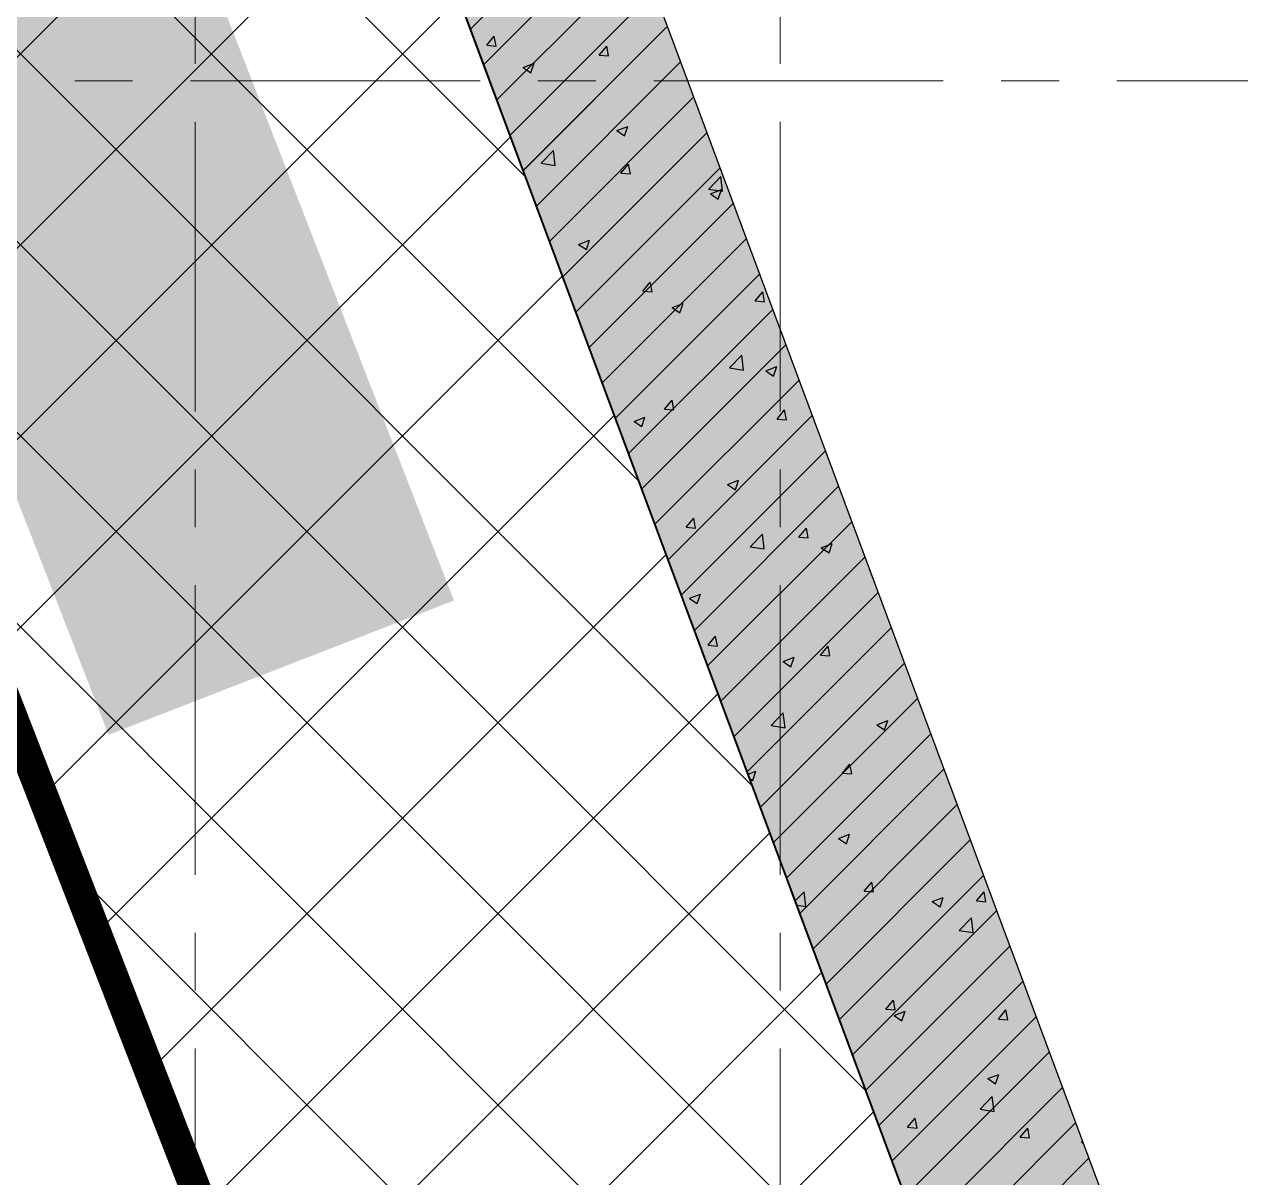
# Model space of a CAD drawing. Header units: millimetres. Extents: x -346728 to 1320345, y -537202 to -385966.
# Drawn here: x 146783 to 154661, y -492045 to -484577 of the extents above; entities that cross this region are included whole.
import ezdxf
from ezdxf.xclip import XClip

# ---------------------------------------------------------------- set-up
doc = ezdxf.new("R2010")
doc.units = ezdxf.units.MM
doc.header["$LTSCALE"] = 100
doc.header["$XCLIPFRAME"] = 2
doc.linetypes.add('DASHED2', pattern=[0.375, 0.25, -0.125])
doc.linetypes.add('X1326_GLB$0$CENTER', pattern=[2, 1.25, -0.25, 0.25, -0.25])
for name, color, linetype, lineweight in [('0 T KY HIEU', 7, 'Continuous', 9), ('0 T TEXT', 7, 'Continuous', 13), ('L.DUONG', 234, 'Continuous', 15), ('X1326_GLB$0$A-tim', 8, 'X1326_GLB$0$CENTER', 9)]:
    doc.layers.add(name, color=color, linetype=linetype, lineweight=lineweight)
for name, color, linetype in [('hach', 253, 'Continuous'), ('W2', 4, 'Continuous'), ('XR_1326_csPL$0$hach', 253, 'Continuous'), ('XR_1326_csPL$0$W2', 4, 'Continuous')]:
    doc.layers.add(name, color=color, linetype=linetype)
doc.linetypes.add('FENCELINE2', pattern='A,0.25,-0.1,[132,ltypeshp.shx,S=0.1,R=0,X=-0.1,Y=0],-0.1,1', length=1.45)

# ---------------------------------------------------------------- blocks, each defined once
blk = doc.blocks.new('LVL-KHUNGTEN')
blk.add_lwpolyline([(61072.9, 41092.8), (119123.5, 41092.8), (119123.5, 61.9), (61072.9, 61.9)], close=True)
blk = doc.blocks.new('mb duong hh')
at = {"layer": '0 T TEXT', "color": 8, "linetype": 'DASHED2', "ltscale": 300}
blk.add_lwpolyline([(75940.4, 34596), (80501.3, 41668.4), (80490.6, 88860.9), (75484.3, 93867.7), (-20031.1, 93859.7), (-33609.9, 75885.4), (-26182.1, 55954.7), (-6300, 2611.9), (0, 0)], close=True, dxfattribs=at)
blk = doc.blocks.new('MB HANG RAO TAM')
h = blk.add_hatch()
h.set_pattern_fill('ANSI37', color=8, scale=7000, style=0)
h.set_pattern_definition([(45, (527887.4, 631399.9), (-618.7184, 618.7184), []), (135, (527887.4, 631399.9), (-618.7184, -618.7184), [])])
h.paths.add_polyline_path([(89794.4, 74797.3), (94796.1, 69797.5), (94804.4, 22611.4), (90245.7, 15544.4), (52522.9, -1634.2), (34323.7, -9922), (14325.3, -19029.1), (8025.5, -16417.2), (-19266.6, 56832.4), (-5687.5, 74797.3), (41806.4, 74797.3), (65796.9, 74797.3)], flags=16)
h.paths.add_polyline_path([(-17292.9, 40146.4), (-15159.6, 40937.9), (-12777.2, 34516.3), (-15127.1, 33730), (-10493, 20001.4), (4783.5, -19372.9), (12547.7, -21453), (91489.9, 14752.5), (95487.5, 20873.6), (95619.7, 46027.1), (95769.8, 74597), (91824.5, 78101.1), (52350.1, 76925.8), (14008, 75822.4), (-9258.6, 75871.1), (-23843.7, 71026.8), (-24251.1, 60760)])
at = {"layer": '0 T KY HIEU'}
h = blk.add_hatch(color=256, dxfattribs=at)
h.set_gradient(color1=(0, 0, 255), tint=1, name='INVCYLINDER')
h.paths.add_polyline_path([(-559.9, -4228.1), (-2733.1, 1364.5), (-496.1, 2233.8), (1677.1, -3358.8)])
at = {"layer": 'L.DUONG', "color": 94, "linetype": 'FENCELINE2', "ltscale": 25, "const_width": 200, "elevation": 7850}
blk.add_lwpolyline([(13898.1, 75822.4), (14369.2, 75823.9), (20809.2, 75968.2), (32496.9, 76334.6), (48850.1, 76821.5), (75776, 77623.3), (91824.5, 78101.1), (95769.8, 74597), (95712.3, 63657.2), (95684.4, 58344.2), (95610.3, 44234.7), (95552.7, 33268.3), (95487.5, 20873.6), (91489.9, 14752.5), (75805.5, 7559.1), (49624.1, -4448.6), (26631.5, -14994), (12547.7, -21453), (4783.5, -19372.9), (0, -7161.4), (-6626.1, 9890.5)], dxfattribs=at)
at = {"layer": 'XR_1326_csPL$0$W2', "color": 7, "ltscale": 0.5, "elevation": 0}
blk.add_lwpolyline([(8025.5, -16417.2), (14325.3, -19029.1), (90245.7, 15544.4), (94804.4, 22611.4), (94796.1, 69797.5), (89794.4, 74797.3), (-5687.5, 74797.3), (-19266.6, 56832.4)], close=True, dxfattribs=at)

msp = doc.modelspace()

# ---------------------------------------------------------------- hatches: boundary and pattern name
at = {"layer": 'hach'}
h = msp.add_hatch(dxfattribs=at)
h.set_pattern_fill('ANSI31', color=256, scale=70)
h.set_pattern_definition([(45, (121918.56, -508591.22), (-157.15448, 157.15448), [])])
h.paths.add_polyline_path([(142200.7, -410142.2), (128621.2, -428107.5), (155914.1, -501359), (162214.1, -503970.9), (238136.4, -469396.6), (242695.2, -462329.4), (242687.2, -415142.7), (237685.1, -410142.2)])
h.paths.add_polyline_path([(142797.9, -411342.2), (129975.7, -428305.7), (156856.2, -500450.6), (162191.6, -502662.6), (237318.8, -468450.4), (241495.1, -461976.1), (241487, -415639.4), (237188.2, -411342.2)], flags=16)
h = msp.add_hatch(dxfattribs=at)
h.set_pattern_fill('AR-CONC', color=256, scale=4)
h.set_pattern_definition([(50, (121918.56, -508591.2), (728.7387, -63.7563), [76.2, -838.2]), (355, (121918.56, -508591.2), (-140.9737, 764.2274), [60.96, -670.5623]), (100.45144, (121979.3, -508596.54), (587.765, 700.471), [64.76, -712.361]), (46.1842, (121918.6, -508388), (1084.316, -168.1693), [114.3, -1257.3]), (96.63556, (122008.9, -508402), (949.6165, 989.7045), [97.14, -1068.5424]), (351.18415, (121918.6, -508388), (949.6165, 989.7045), [91.44, -1005.839]), (21, (122020.16, -508438.8), (606.4576, -409.0608), [76.2, -838.2]), (326, (122020.16, -508438.8), (247.208, 736.752), [60.96, -670.56]), (71.45144, (122070.7, -508472.9), (853.6657, 327.691), [64.76, -712.3598]), (37.5, (121918.56, -508591.22), (12.3544, 338.22016), [0, -662.432, 0, -680.72, 0, -673.1]), (7.5, (121918.56, -508591.22), (267.27865, 400.7223), [0, -388.112, 0, -647.192, 0, -256.54]), (327.5, (121692, -508591.22), (542.3624, -22.91498), [0, -254, 0, -792.48, 0, -1051.56]), (317.5, (121590.4, -508591.2), (592.5167, 101.706), [0, -330.2, 0, -526.288, 0, -746.76])])
h.paths.add_polyline_path([(142200.7, -410142.2), (128621.2, -428107.5), (155914.1, -501359), (162214.1, -503970.9), (238136.4, -469396.6), (242695.2, -462329.4), (242687.2, -415142.7), (237685.1, -410142.2)])
h.paths.add_polyline_path([(142797.9, -411342.2), (129975.7, -428305.7), (156856.2, -500450.6), (162191.6, -502662.6), (237318.8, -468450.4), (241495.1, -461976.1), (241487, -415639.4), (237188.2, -411342.2)], flags=16)

# ---------------------------------------------------------------- linework, layer by layer
at = {"layer": 'W2', "ltscale": 0.5, "elevation": -1404.9}
for points in [[(142200.7, -410142.2), (128621.2, -428107.5), (155914.1, -501359), (162214.1, -503970.9), (238136.4, -469396.6), (242695.2, -462329.4), (242686.9, -415142.1), (237685.1, -410142.2)], [(142797.9, -411342.2), (129975.7, -428305.7), (156856.2, -500450.6), (162191.6, -502662.6), (237318.8, -468450.4), (241495.1, -461976.1), (241487, -415639.4), (237188.2, -411342.2)]]:
    msp.add_lwpolyline(points, close=True, dxfattribs=at)
at = {"layer": 'X1326_GLB$0$A-tim', "ltscale": 15}
for p, q in [((147888.6, -398208.6, -1404.9), (147888.6, -512162.7, -1404.9)), ((151678.6, -398208.6, -1404.9), (151678.6, -512162.7, -1404.9)), ((120859.5, -484941.8, -1404.9), (255546, -484941.8, -1404.9))]:
    msp.add_line(p, q, dxfattribs=at)
at = {"layer": 'XR_1326_csPL$0$hach', "color": 250}
for p, q in [((149673, -484608.5, -1404.9), (150606, -483675.5, -1404.9)), ((149758.3, -484837.5, -1404.9), (150691.3, -483904.5, -1404.9)), ((149843.6, -485066.5, -1404.9), (150776.6, -484133.5, -1404.9)), ((149928.9, -485295.5, -1404.9), (150861.9, -484362.5, -1404.9)), ((149736.1, -484616.1, -1404.9), (149736.1, -484616.1, -1404.9)), ((150014.3, -485524.5, -1404.9), (150947.2, -484591.5, -1404.9)), ((150319.6, -484634.2, -1404.9), (150319.6, -484634.2, -1404.9)), ((149777.7, -484712.3, -1404.9), (149826.7, -484653.9, -1404.9)), ((149777.7, -484712.3, -1404.9), (149838.4, -484717.6, -1404.9)), ((149838.4, -484717.6, -1404.9), (149826.7, -484653.9, -1404.9)), ((149946.1, -484652, -1404.9), (149946.1, -484652, -1404.9)), ((150488.4, -484674.9, -1404.9), (150488.4, -484674.9, -1404.9)), ((150506.5, -484776.1, -1404.9), (150555.4, -484717.7, -1404.9)), ((150567.2, -484781.4, -1404.9), (150555.4, -484717.7, -1404.9)), ((150707.6, -484696.7, -1404.9), (150707.6, -484696.7, -1404.9)), ((149727.1, -484735.9, -1404.9), (149727.1, -484735.9, -1404.9)), ((150453.3, -484730.2, -1404.9), (150453.3, -484730.2, -1404.9)), ((150506.5, -484776.1, -1404.9), (150567.2, -484781.4, -1404.9)), ((149811.6, -484814.6, -1404.9), (149811.6, -484814.6, -1404.9)), ((150013.3, -484856.1, -1404.9), (150084.4, -484828.8, -1404.9)), ((150013.3, -484856.1, -1404.9), (150063.8, -484890.2, -1404.9)), ((150063.8, -484890.2, -1404.9), (150084.4, -484828.8, -1404.9)), ((150099.6, -485753.4, -1404.9), (151032.6, -484820.5, -1404.9)), ((150773.1, -484806.6, -1404.9), (150773.1, -484806.6, -1404.9)), ((150251.5, -484878.2, -1404.9), (150251.5, -484878.2, -1404.9)), ((150707.6, -484989.7, -1404.9), (150707.6, -484989.7, -1404.9)), ((150072.1, -485054.9, -1404.9), (150072.1, -485054.9, -1404.9)), ((150115.1, -485091.4, -1404.9), (150115.1, -485091.4, -1404.9)), ((150184.9, -485982.4, -1404.9), (151117.9, -485049.5, -1404.9)), ((150440.3, -485097.4, -1404.9), (150440.3, -485097.4, -1404.9)), ((150614.4, -485077.8, -1404.9), (150614.4, -485077.8, -1404.9)), ((150825.1, -485046.7, -1404.9), (150825.1, -485046.7, -1404.9)), ((150186, -485130.9, -1404.9), (150186, -485130.9, -1404.9)), ((150760.8, -485144.8, -1404.9), (150760.8, -485144.8, -1404.9)), ((150239.1, -485216.4, -1404.9), (150239.1, -485216.4, -1404.9)), ((150619.8, -485265.2, -1404.9), (150690.9, -485237.9, -1404.9)), ((150619.8, -485265.2, -1404.9), (150670.3, -485299.3, -1404.9)), ((150670.3, -485299.3, -1404.9), (150690.9, -485237.9, -1404.9)), ((150270.2, -486211.4, -1404.9), (151203.2, -485278.5, -1404.9)), ((150130.9, -485476, -1404.9), (150210.1, -485393.5, -1404.9)), ((150221.3, -485490, -1404.9), (150210.1, -485393.5, -1404.9)), ((151199.5, -485363, -1404.9), (151199.5, -485363, -1404.9)), ((150130.9, -485476, -1404.9), (150221.3, -485490, -1404.9)), ((150173, -485498.1, -1404.9), (150173, -485498.1, -1404.9)), ((150355.5, -486440.4, -1404.9), (151288.5, -485507.4, -1404.9)), ((150557.8, -485447.5, -1404.9), (150557.8, -485447.5, -1404.9)), ((150647.4, -485540.3, -1404.9), (150696.4, -485481.9, -1404.9)), ((150708.1, -485545.6, -1404.9), (150696.4, -485481.9, -1404.9)), ((150748.4, -485483.1, -1404.9), (150748.4, -485483.1, -1404.9)), ((151258.2, -485494.2, -1404.9), (151258.2, -485494.2, -1404.9)), ((150226.8, -485554.6, -1404.9), (150226.8, -485554.6, -1404.9)), ((150647.4, -485540.3, -1404.9), (150708.2, -485545.6, -1404.9)), ((151215.3, -485644.1, -1404.9), (151294.4, -485561.7, -1404.9)), ((151305.6, -485658.1, -1404.9), (151294.4, -485561.7, -1404.9)), ((150416.6, -485597, -1404.9), (150416.6, -485597, -1404.9)), ((150665.6, -485595.9, -1404.9), (150665.6, -485595.9, -1404.9)), ((150959, -485619.9, -1404.9), (150959, -485619.9, -1404.9)), ((151215.2, -485644.1, -1404.9), (151305.6, -485658.1, -1404.9)), ((151226.2, -485674.2, -1404.9), (151297.4, -485646.9, -1404.9)), ((151276.7, -485708.3, -1404.9), (151297.3, -485646.9, -1404.9)), ((150088.4, -485710.5, -1404.9), (150088.4, -485710.5, -1404.9)), ((150440.9, -486669.4, -1404.9), (151373.8, -485736.4, -1404.9)), ((150630.8, -485733.5, -1404.9), (150630.8, -485733.5, -1404.9)), ((151186.6, -485730.2, -1404.9), (151186.6, -485730.2, -1404.9)), ((151226.2, -485674.2, -1404.9), (151276.7, -485708.3, -1404.9)), ((150736.1, -485821.3, -1404.9), (150736.1, -485821.3, -1404.9)), ((150909.1, -485819, -1404.9), (150909.1, -485819, -1404.9)), ((150932.2, -485763.7, -1404.9), (150932.2, -485763.7, -1404.9)), ((151173.2, -485756.4, -1404.9), (151173.2, -485756.4, -1404.9)), ((151249.3, -485756.2, -1404.9), (151249.3, -485756.2, -1404.9)), ((150214.4, -485892.8, -1404.9), (150214.4, -485892.8, -1404.9)), ((150290.6, -485848.2, -1404.9), (150290.6, -485848.2, -1404.9)), ((150316.6, -485920.7, -1404.9), (150316.6, -485920.7, -1404.9)), ((150372.6, -486001.9, -1404.9), (150443.7, -485974.6, -1404.9)), ((150423.1, -486036, -1404.9), (150443.7, -485974.6, -1404.9)), ((150526.2, -486898.4, -1404.9), (151459.2, -485965.4, -1404.9)), ((150372.5, -486001.9, -1404.9), (150423.1, -486036, -1404.9)), ((150756.8, -486136.3, -1404.9), (150756.8, -486136.3, -1404.9)), ((150919.3, -486131, -1404.9), (150919.3, -486131, -1404.9)), ((151236.9, -486094.5, -1404.9), (151236.9, -486094.5, -1404.9)), ((151304.1, -486080.3, -1404.9), (151304.1, -486080.3, -1404.9)), ((150611.5, -487127.4, -1404.9), (151544.5, -486194.4, -1404.9)), ((150664.9, -486164.4, -1404.9), (150664.9, -486164.4, -1404.9)), ((150723.7, -486159.5, -1404.9), (150723.7, -486159.5, -1404.9)), ((151297.1, -486174.6, -1404.9), (151297.1, -486174.6, -1404.9)), ((151299.2, -486159.3, -1404.9), (151299.2, -486159.3, -1404.9)), ((150704.6, -486276.3, -1404.9), (150704.6, -486276.3, -1404.9)), ((150788.4, -486304.5, -1404.9), (150837.4, -486246.1, -1404.9)), ((150849.1, -486309.8, -1404.9), (150837.4, -486246.1, -1404.9)), ((150788.4, -486304.5, -1404.9), (150849.1, -486309.8, -1404.9)), ((151517.1, -486368.3, -1404.9), (151566.1, -486309.9, -1404.9)), ((151517.1, -486368.3, -1404.9), (151577.9, -486373.6, -1404.9)), ((151577.8, -486373.6, -1404.9), (151566.1, -486309.9, -1404.9)), ((150696.8, -487356.4, -1404.9), (151629.8, -486423.4, -1404.9)), ((150979, -486411, -1404.9), (151050.2, -486383.7, -1404.9)), ((150979, -486411, -1404.9), (151029.5, -486445.1, -1404.9)), ((151029.5, -486445.1, -1404.9), (151050.1, -486383.7, -1404.9)), ((151224.6, -486432.7, -1404.9), (151224.6, -486432.7, -1404.9)), ((150711.4, -486497.7, -1404.9), (150711.4, -486497.7, -1404.9)), ((151036.8, -486481, -1404.9), (151036.8, -486481, -1404.9)), ((150652, -486531.7, -1404.9), (150652, -486531.7, -1404.9)), ((150559, -486655.5, -1404.9), (150559, -486655.5, -1404.9)), ((150782.1, -487585.4, -1404.9), (151715.1, -486652.4, -1404.9)), ((151101.3, -486678.4, -1404.9), (151101.3, -486678.4, -1404.9)), ((151350, -486802, -1404.9), (151429.1, -486719.5, -1404.9)), ((151440.3, -486816, -1404.9), (151429.1, -486719.5, -1404.9)), ((151643.7, -486701.4, -1404.9), (151643.7, -486701.4, -1404.9)), ((151665.5, -486763.8, -1404.9), (151665.5, -486763.8, -1404.9)), ((150699, -486835.9, -1404.9), (150699, -486835.9, -1404.9)), ((150773.2, -486792, -1404.9), (150773.2, -486792, -1404.9)), ((151212.2, -486770.9, -1404.9), (151212.2, -486770.9, -1404.9)), ((151255.2, -486780.8, -1404.9), (151255.2, -486780.8, -1404.9)), ((151315.6, -486814.9, -1404.9), (151315.6, -486814.9, -1404.9)), ((151349.9, -486802, -1404.9), (151440.3, -486816, -1404.9)), ((151411.2, -486797.3, -1404.9), (151411.2, -486797.3, -1404.9)), ((151585.5, -486820, -1404.9), (151656.6, -486792.7, -1404.9)), ((151585.5, -486820.1, -1404.9), (151636, -486854.1, -1404.9)), ((151636, -486854.1, -1404.9), (151656.6, -486792.8, -1404.9)), ((150662.6, -486882.5, -1404.9), (150662.6, -486882.5, -1404.9)), ((150769.5, -486881.7, -1404.9), (150769.5, -486881.7, -1404.9)), ((150867.5, -487814.4, -1404.9), (151800.4, -486881.4, -1404.9)), ((151498.6, -487003.8, -1404.9), (151498.6, -487003.8, -1404.9)), ((150929.4, -487068.7, -1404.9), (150978.4, -487010.4, -1404.9)), ((150929.4, -487068.7, -1404.9), (150990.1, -487074.1, -1404.9)), ((150990.1, -487074.1, -1404.9), (150978.3, -487010.4, -1404.9)), ((151658.1, -487132.5, -1404.9), (151707.1, -487074.1, -1404.9)), ((151718.8, -487137.8, -1404.9), (151707.1, -487074.1, -1404.9)), ((151727.5, -487032.9, -1404.9), (151727.5, -487032.9, -1404.9)), ((150731.8, -487147.7, -1404.9), (150802.9, -487120.4, -1404.9)), ((150731.8, -487147.8, -1404.9), (150782.3, -487181.8, -1404.9)), ((150782.3, -487181.8, -1404.9), (150802.9, -487120.4, -1404.9)), ((150906.1, -487105.6, -1404.9), (150906.1, -487105.6, -1404.9)), ((150952.8, -488043.3, -1404.9), (151885.8, -487110.4, -1404.9)), ((151199.8, -487109.1, -1404.9), (151199.8, -487109.1, -1404.9)), ((151658.1, -487132.5, -1404.9), (151718.8, -487137.8, -1404.9)), ((151783, -487113.8, -1404.9), (151783, -487113.8, -1404.9)), ((150686.7, -487174.2, -1404.9), (150686.7, -487174.2, -1404.9)), ((150899.2, -487194.9, -1404.9), (150899.2, -487194.9, -1404.9)), ((151143.9, -487198, -1404.9), (151143.9, -487198, -1404.9)), ((151398.2, -487164.5, -1404.9), (151398.2, -487164.5, -1404.9)), ((151441.6, -487217.8, -1404.9), (151441.6, -487217.8, -1404.9)), ((151038.1, -488272.3, -1404.9), (151971.1, -487339.4, -1404.9)), ((151715.2, -487371.2, -1404.9), (151715.2, -487371.2, -1404.9)), ((151886.6, -487359.4, -1404.9), (151886.6, -487359.4, -1404.9)), ((151187.5, -487447.3, -1404.9), (151187.5, -487447.3, -1404.9)), ((151294.1, -487461.1, -1404.9), (151294.1, -487461.1, -1404.9)), ((151338.3, -487556.8, -1404.9), (151409.4, -487529.5, -1404.9)), ((151388.8, -487590.9, -1404.9), (151409.4, -487529.5, -1404.9)), ((151515.7, -487514.6, -1404.9), (151515.7, -487514.6, -1404.9)), ((150876.6, -487598.7, -1404.9), (150876.6, -487598.7, -1404.9)), ((151123.4, -488501.3, -1404.9), (152056.4, -487568.3, -1404.9)), ((151131, -487565.2, -1404.9), (151131, -487565.2, -1404.9)), ((151338.3, -487556.8, -1404.9), (151388.8, -487590.9, -1404.9)), ((151702.8, -487709.4, -1404.9), (151702.8, -487709.4, -1404.9)), ((151070.4, -487833, -1404.9), (151119.3, -487774.6, -1404.9)), ((151131, -487838.3, -1404.9), (151119.3, -487774.6, -1404.9)), ((151175.1, -487785.6, -1404.9), (151175.1, -487785.6, -1404.9)), ((151243.7, -487737, -1404.9), (151243.7, -487737, -1404.9)), ((151786.1, -487759.9, -1404.9), (151786.1, -487759.9, -1404.9)), ((150915.6, -487850.5, -1404.9), (150915.6, -487850.5, -1404.9)), ((151070.4, -487833, -1404.9), (151131.1, -487838.3, -1404.9)), ((151208.7, -488730.3, -1404.9), (152141.7, -487797.3, -1404.9)), ((151799.1, -487896.7, -1404.9), (151848.1, -487838.3, -1404.9)), ((151859.8, -487902, -1404.9), (151848, -487838.4, -1404.9)), ((151890.1, -487830.8, -1404.9), (151890.1, -487830.8, -1404.9)), ((151248.5, -487915.3, -1404.9), (151248.5, -487915.3, -1404.9)), ((151457.9, -487873.4, -1404.9), (151457.9, -487873.4, -1404.9)), ((151484.7, -487959.9, -1404.9), (151563.8, -487877.4, -1404.9)), ((151575, -487973.9, -1404.9), (151563.8, -487877.4, -1404.9)), ((151799.1, -487896.7, -1404.9), (151859.8, -487902, -1404.9)), ((151944.7, -487965.8, -1404.9), (152015.9, -487938.5, -1404.9)), ((151995.2, -488000, -1404.9), (152015.8, -487938.6, -1404.9)), ((152000.3, -487896.4, -1404.9), (152000.3, -487896.4, -1404.9)), ((151294.1, -488959.3, -1404.9), (152227, -488026.3, -1404.9)), ((151484.6, -487959.9, -1404.9), (151575, -487973.9, -1404.9)), ((151844.7, -487965.6, -1404.9), (151844.7, -487965.6, -1404.9)), ((151944.7, -487965.9, -1404.9), (151995.2, -488000, -1404.9)), ((151252.2, -488067.3, -1404.9), (151252.2, -488067.3, -1404.9)), ((151690.5, -488047.6, -1404.9), (151690.5, -488047.6, -1404.9)), ((151162.8, -488123.8, -1404.9), (151162.8, -488123.8, -1404.9)), ((152262, -488147.4, -1404.9), (152262, -488147.4, -1404.9)), ((151041.6, -488253.4, -1404.9), (151041.6, -488253.4, -1404.9)), ((151379.4, -489188.3, -1404.9), (152312.4, -488255.3, -1404.9)), ((151622.8, -488231.5, -1404.9), (151622.8, -488231.5, -1404.9)), ((151877.2, -488198, -1404.9), (151877.2, -488198, -1404.9)), ((152088.1, -488188.7, -1404.9), (152088.1, -488188.7, -1404.9)), ((151091, -488293.6, -1404.9), (151141.6, -488327.7, -1404.9)), ((151091.1, -488293.5, -1404.9), (151162.2, -488266.2, -1404.9)), ((151141.6, -488327.7, -1404.9), (151162.2, -488266.3, -1404.9)), ((151495.6, -488290.4, -1404.9), (151495.6, -488290.4, -1404.9)), ((151583.9, -488276.3, -1404.9), (151583.9, -488276.3, -1404.9)), ((152126.3, -488299.2, -1404.9), (152126.3, -488299.2, -1404.9)), ((152199.8, -488314.3, -1404.9), (152199.8, -488314.3, -1404.9)), ((151678.1, -488385.8, -1404.9), (151678.1, -488385.8, -1404.9)), ((151150.4, -488462, -1404.9), (151150.4, -488462, -1404.9)), ((151464.7, -489417.3, -1404.9), (152397.7, -488484.3, -1404.9)), ((151211.3, -488597.2, -1404.9), (151260.3, -488538.8, -1404.9)), ((151272, -488602.5, -1404.9), (151260.3, -488538.8, -1404.9)), ((151994.7, -488548.1, -1404.9), (151994.7, -488548.1, -1404.9)), ((151211.3, -488597.2, -1404.9), (151272.1, -488602.5, -1404.9)), ((151355.6, -488632.3, -1404.9), (151355.6, -488632.3, -1404.9)), ((151609.9, -488598.8, -1404.9), (151609.9, -488598.8, -1404.9)), ((151883.6, -488646, -1404.9), (151883.6, -488646, -1404.9)), ((151940.1, -488660.9, -1404.9), (151989, -488602.6, -1404.9)), ((152000.8, -488666.3, -1404.9), (151989, -488602.6, -1404.9)), ((152187.4, -488652.5, -1404.9), (152187.4, -488652.5, -1404.9)), ((151550, -489646.3, -1404.9), (152483, -488713.3, -1404.9)), ((151665.8, -488724, -1404.9), (151665.8, -488724, -1404.9)), ((151697.5, -488702.6, -1404.9), (151768.7, -488675.3, -1404.9)), ((151697.5, -488702.6, -1404.9), (151748, -488736.7, -1404.9)), ((151748, -488736.7, -1404.9), (151768.6, -488675.3, -1404.9)), ((151940.1, -488661, -1404.9), (152000.8, -488666.3, -1404.9)), ((151291.1, -488747.7, -1404.9), (151291.1, -488747.7, -1404.9)), ((151386.1, -488795.5, -1404.9), (151386.1, -488795.5, -1404.9)), ((151928.5, -488818.4, -1404.9), (151928.5, -488818.4, -1404.9)), ((152369.1, -488864.4, -1404.9), (152369.1, -488864.4, -1404.9)), ((152470.8, -488841.3, -1404.9), (152470.8, -488841.3, -1404.9)), ((151600.3, -488932, -1404.9), (151600.3, -488932, -1404.9)), ((151635.3, -489875.3, -1404.9), (152568.3, -488942.3, -1404.9)), ((151727.4, -488948.8, -1404.9), (151727.4, -488948.8, -1404.9)), ((152142.7, -488954.9, -1404.9), (152142.7, -488954.9, -1404.9)), ((151342.6, -488999.5, -1404.9), (151342.6, -488999.5, -1404.9)), ((151619.4, -489117.8, -1404.9), (151698.5, -489035.3, -1404.9)), ((151709.7, -489131.8, -1404.9), (151698.5, -489035.3, -1404.9)), ((152175.1, -488990.7, -1404.9), (152175.1, -488990.7, -1404.9)), ((151619.3, -489117.7, -1404.9), (151709.7, -489131.8, -1404.9)), ((151653.4, -489062.3, -1404.9), (151653.4, -489062.3, -1404.9)), ((152304, -489111.7, -1404.9), (152375.1, -489084.4, -1404.9)), ((152304, -489111.7, -1404.9), (152354.5, -489145.8, -1404.9)), ((152354.5, -489145.8, -1404.9), (152375.1, -489084.4, -1404.9)), ((151720.7, -490104.2, -1404.9), (152653.6, -489171.3, -1404.9)), ((152434.2, -489150.5, -1404.9), (152434.2, -489150.5, -1404.9)), ((151841.7, -489252.2, -1404.9), (151841.7, -489252.2, -1404.9)), ((152101.8, -489265.1, -1404.9), (152101.8, -489265.1, -1404.9)), ((152356.1, -489231.6, -1404.9), (152356.1, -489231.6, -1404.9)), ((152675.9, -489263.9, -1404.9), (152675.9, -489263.9, -1404.9)), ((151460.1, -489349.6, -1404.9), (151460.1, -489349.6, -1404.9)), ((151726.3, -489334.9, -1404.9), (151726.3, -489334.9, -1404.9)), ((152081, -489425.2, -1404.9), (152130, -489366.8, -1404.9)), ((152141.7, -489430.5, -1404.9), (152130, -489366.8, -1404.9)), ((152162.7, -489329, -1404.9), (152162.7, -489329, -1404.9)), ((152268.7, -489357.8, -1404.9), (152268.7, -489357.8, -1404.9)), ((151470.1, -489431.8, -1404.9), (151521.4, -489412, -1404.9)), ((151500.8, -489473.5, -1404.9), (151521.4, -489412.1, -1404.9)), ((151641.1, -489400.5, -1404.9), (151641.1, -489400.5, -1404.9)), ((151806, -490333.2, -1404.9), (152738.9, -489400.3, -1404.9)), ((152081, -489425.2, -1404.9), (152141.8, -489430.5, -1404.9)), ((152677.7, -489373.5, -1404.9), (152677.7, -489373.5, -1404.9)), ((151480.5, -489459.8, -1404.9), (151500.8, -489473.5, -1404.9)), ((152085.1, -489475.2, -1404.9), (152085.1, -489475.2, -1404.9)), ((152473.7, -489581.7, -1404.9), (152473.7, -489581.7, -1404.9)), ((152663.5, -489602.1, -1404.9), (152663.5, -489602.1, -1404.9)), ((151834.5, -489665.8, -1404.9), (151834.5, -489665.8, -1404.9)), ((151891.3, -490562.2, -1404.9), (152824.3, -489629.3, -1404.9)), ((152088.9, -489632.3, -1404.9), (152088.9, -489632.3, -1404.9)), ((152150.4, -489667.2, -1404.9), (152150.4, -489667.2, -1404.9)), ((151628.7, -489738.7, -1404.9), (151628.7, -489738.7, -1404.9)), ((152056.8, -489848.4, -1404.9), (152127.9, -489821.1, -1404.9)), ((152107.3, -489882.5, -1404.9), (152127.9, -489821.1, -1404.9)), ((152473.2, -489830.8, -1404.9), (152473.2, -489830.8, -1404.9)), ((151976.6, -490791.2, -1404.9), (152909.6, -489858.2, -1404.9)), ((152056.7, -489848.4, -1404.9), (152107.3, -489882.5, -1404.9)), ((152070.8, -489876.9, -1404.9), (152070.8, -489876.9, -1404.9)), ((152613.2, -489899.9, -1404.9), (152613.2, -489899.9, -1404.9)), ((152848, -489897.9, -1404.9), (152848, -489897.9, -1404.9)), ((151742.7, -489990.5, -1404.9), (151742.7, -489990.5, -1404.9)), ((151880.6, -489932.5, -1404.9), (151880.6, -489932.5, -1404.9)), ((152206.4, -489982.4, -1404.9), (152206.4, -489982.4, -1404.9)), ((152651.2, -489940.3, -1404.9), (152651.2, -489940.3, -1404.9)), ((151821.6, -490033, -1404.9), (151821.6, -490033, -1404.9)), ((152138, -490005.4, -1404.9), (152138, -490005.4, -1404.9)), ((152285.1, -490013.4, -1404.9), (152285.1, -490013.4, -1404.9)), ((152827.4, -490036.3, -1404.9), (152827.4, -490036.3, -1404.9)), ((152061.9, -491020.2, -1404.9), (152994.9, -490087.2, -1404.9)), ((152222, -490189.4, -1404.9), (152271, -490131, -1404.9)), ((152282.7, -490194.7, -1404.9), (152271, -490131, -1404.9)), ((151776, -490252.8, -1404.9), (151833.2, -490193.2, -1404.9)), ((151844.4, -490289.6, -1404.9), (151833.2, -490193.2, -1404.9)), ((152222, -490189.4, -1404.9), (152282.7, -490194.7, -1404.9)), ((152663.2, -490257.5, -1404.9), (152734.4, -490230.2, -1404.9)), ((152713.7, -490291.6, -1404.9), (152734.3, -490230.2, -1404.9)), ((152950.8, -490253.2, -1404.9), (152999.7, -490194.8, -1404.9)), ((153011.4, -490258.5, -1404.9), (152999.7, -490194.8, -1404.9)), ((151786.4, -490280.6, -1404.9), (151844.4, -490289.6, -1404.9)), ((152580.8, -490298.6, -1404.9), (152580.8, -490298.6, -1404.9)), ((152638.8, -490278.6, -1404.9), (152638.8, -490278.6, -1404.9)), ((152663.2, -490257.5, -1404.9), (152713.7, -490291.6, -1404.9)), ((152835.1, -490265.1, -1404.9), (152835.1, -490265.1, -1404.9)), ((152950.8, -490253.2, -1404.9), (153011.5, -490258.5, -1404.9)), ((151939.1, -490383.1, -1404.9), (151939.1, -490383.1, -1404.9)), ((152125.6, -490343.6, -1404.9), (152125.6, -490343.6, -1404.9)), ((152147.3, -491249.2, -1404.9), (153080.2, -490316.2, -1404.9)), ((152838.4, -490443.8, -1404.9), (152917.5, -490361.3, -1404.9)), ((152928.7, -490457.8, -1404.9), (152917.5, -490361.3, -1404.9)), ((153023.7, -490335.3, -1404.9), (153023.7, -490335.3, -1404.9)), ((151868.7, -490393.4, -1404.9), (151868.7, -490393.4, -1404.9)), ((152411.1, -490416.3, -1404.9), (152411.1, -490416.3, -1404.9)), ((152431.2, -490437, -1404.9), (152431.2, -490437, -1404.9)), ((152838.4, -490443.8, -1404.9), (152928.7, -490457.8, -1404.9)), ((152953.4, -490439.2, -1404.9), (152953.4, -490439.2, -1404.9)), ((152232.6, -491478.2, -1404.9), (153165.5, -490545.2, -1404.9)), ((153154.2, -490540.6, -1404.9), (153154.2, -490540.6, -1404.9)), ((152626.5, -490616.8, -1404.9), (152626.5, -490616.8, -1404.9)), ((152952.6, -490615.2, -1404.9), (152952.6, -490615.2, -1404.9)), ((152113.3, -490681.8, -1404.9), (152113.3, -490681.8, -1404.9)), ((152313.5, -490699.3, -1404.9), (152313.5, -490699.3, -1404.9)), ((152567.8, -490665.9, -1404.9), (152567.8, -490665.9, -1404.9)), ((152674.7, -490660.1, -1404.9), (152674.7, -490660.1, -1404.9)), ((152082.1, -490761.8, -1404.9), (152082.1, -490761.8, -1404.9)), ((152317.9, -491707.2, -1404.9), (153250.9, -490774.2, -1404.9)), ((152213.2, -490935.5, -1404.9), (152213.2, -490935.5, -1404.9)), ((152363, -490953.6, -1404.9), (152412, -490895.3, -1404.9)), ((152423.7, -490959, -1404.9), (152411.9, -490895.3, -1404.9)), ((153141.8, -490878.8, -1404.9), (153141.8, -490878.8, -1404.9)), ((152100.9, -491020.1, -1404.9), (152100.9, -491020.1, -1404.9)), ((152363, -490953.6, -1404.9), (152423.7, -490958.9, -1404.9)), ((152403.2, -491936.2, -1404.9), (153336.2, -491003.2, -1404.9)), ((152416, -490994.2, -1404.9), (152487.1, -490966.9, -1404.9)), ((152416, -490994.3, -1404.9), (152466.5, -491028.3, -1404.9)), ((152466.5, -491028.3, -1404.9), (152487.1, -490966.9, -1404.9)), ((152614.1, -490955, -1404.9), (152614.1, -490955, -1404.9)), ((152685.3, -491015.9, -1404.9), (152685.3, -491015.9, -1404.9)), ((152755.6, -490958.4, -1404.9), (152755.6, -490958.4, -1404.9)), ((153062.7, -491015.6, -1404.9), (153062.7, -491015.6, -1404.9)), ((153091.7, -491017.4, -1404.9), (153140.7, -490959, -1404.9)), ((153091.7, -491017.4, -1404.9), (153152.5, -491022.7, -1404.9)), ((153152.4, -491022.7, -1404.9), (153140.7, -490959, -1404.9)), ((153297.9, -490981.3, -1404.9), (153297.9, -490981.3, -1404.9)), ((152300.5, -491066.6, -1404.9), (152300.5, -491066.6, -1404.9)), ((152427.4, -491071.9, -1404.9), (152427.4, -491071.9, -1404.9)), ((152969.8, -491094.9, -1404.9), (152969.8, -491094.9, -1404.9)), ((152470.2, -491117.3, -1404.9), (152470.2, -491117.3, -1404.9)), ((152488.5, -492165.2, -1404.9), (153421.5, -491232.2, -1404.9)), ((153129.5, -491217.1, -1404.9), (153129.5, -491217.1, -1404.9)), ((152601.8, -491293.2, -1404.9), (152601.8, -491293.2, -1404.9)), ((153059.7, -491332.2, -1404.9), (153059.7, -491332.2, -1404.9)), ((153314.1, -491298.7, -1404.9), (153314.1, -491298.7, -1404.9)), ((153022.5, -491403.3, -1404.9), (153093.6, -491376, -1404.9)), ((153022.5, -491403.3, -1404.9), (153073, -491437.4, -1404.9)), ((153073, -491437.4, -1404.9), (153093.6, -491376, -1404.9)), ((152418.1, -491416.6, -1404.9), (152418.1, -491416.6, -1404.9)), ((152553.5, -491474.8, -1404.9), (152553.5, -491474.8, -1404.9)), ((152573.9, -492394.1, -1404.9), (153506.8, -491461.2, -1404.9)), ((152973.1, -491601.7, -1404.9), (153052.2, -491519.2, -1404.9)), ((153063.4, -491615.7, -1404.9), (153052.2, -491519.2, -1404.9)), ((153095.8, -491497.7, -1404.9), (153095.8, -491497.7, -1404.9)), ((153117.1, -491555.3, -1404.9), (153117.1, -491555.3, -1404.9)), ((152589.4, -491631.5, -1404.9), (152589.4, -491631.5, -1404.9)), ((152973.1, -491601.7, -1404.9), (153063.4, -491615.7, -1404.9)), ((153020.7, -491621.9, -1404.9), (153020.7, -491621.9, -1404.9)), ((153431.6, -491648.8, -1404.9), (153431.6, -491648.8, -1404.9)), ((152428.2, -491723.6, -1404.9), (152428.2, -491723.6, -1404.9)), ((152504, -491717.9, -1404.9), (152552.9, -491659.5, -1404.9)), ((152504, -491717.9, -1404.9), (152564.7, -491723.2, -1404.9)), ((152564.6, -491723.2, -1404.9), (152552.9, -491659.5, -1404.9)), ((152659.2, -492623.1, -1404.9), (153592.1, -491690.2, -1404.9)), ((153046.8, -491699.4, -1404.9), (153046.8, -491699.4, -1404.9)), ((153232.7, -491781.6, -1404.9), (153281.7, -491723.2, -1404.9)), ((153293.4, -491786.9, -1404.9), (153281.6, -491723.3, -1404.9)), ((152792.4, -491732.9, -1404.9), (152792.4, -491732.9, -1404.9)), ((153232.7, -491781.6, -1404.9), (153293.4, -491786.9, -1404.9)), ((153628.9, -491812.3, -1404.9), (153636.6, -491809.4, -1404.9)), ((153264.2, -491844.9, -1404.9), (153264.2, -491844.9, -1404.9)), ((153626.4, -491822, -1404.9), (153626.4, -491822, -1404.9)), ((153628.9, -491812.4, -1404.9), (153640.6, -491820.3, -1404.9)), ((152671.7, -491946.6, -1404.9), (152671.7, -491946.6, -1404.9)), ((152744.5, -492852.1, -1404.9), (153677.5, -491919.1, -1404.9)), ((153104.8, -491893.5, -1404.9), (153104.8, -491893.5, -1404.9)), ((152577.1, -491969.7, -1404.9), (152577.1, -491969.7, -1404.9)), ((152898, -492016.9, -1404.9), (152898, -492016.9, -1404.9)), ((153440.3, -492039.8, -1404.9), (153440.3, -492039.8, -1404.9))]:
    msp.add_line(p, q, dxfattribs=at)
at = {"layer": 'XR_1326_csPL$0$W2', "color": 7, "ltscale": 0.5}
for p, q in [((128621.2, -428107.5, -1404.9), (155914.1, -501359, -1404.9)), ((129975.7, -428305.7, -1404.9), (156856.2, -500450.6, -1404.9))]:
    msp.add_line(p, q, dxfattribs=at)

# ---------------------------------------------------------------- block references
at = {"extrusion": (0.00597, -2.28885e-18, 0.999982), "xscale": 3.385207865094198, "yscale": 3.385207865094198, "zscale": 3.385207865094198}
msp.add_blockref('LVL-KHUNGTEN', (-107243.5, -525073.6, -287.1), dxfattribs=at)
ref = msp.add_blockref('mb duong hh', (162214.1, -503978, 0))
XClip(ref).set_block_clipping_path([(-58962.6888090824, -15358.4345334051), (108047.3313388755, 114603.0144500207)])

# ---------------------------------------------------------------- next in the draw order: block references
msp.add_blockref('MB HANG RAO TAM', (147888.6, -484948.9, 0))

doc.saveas('drawing.dxf')
